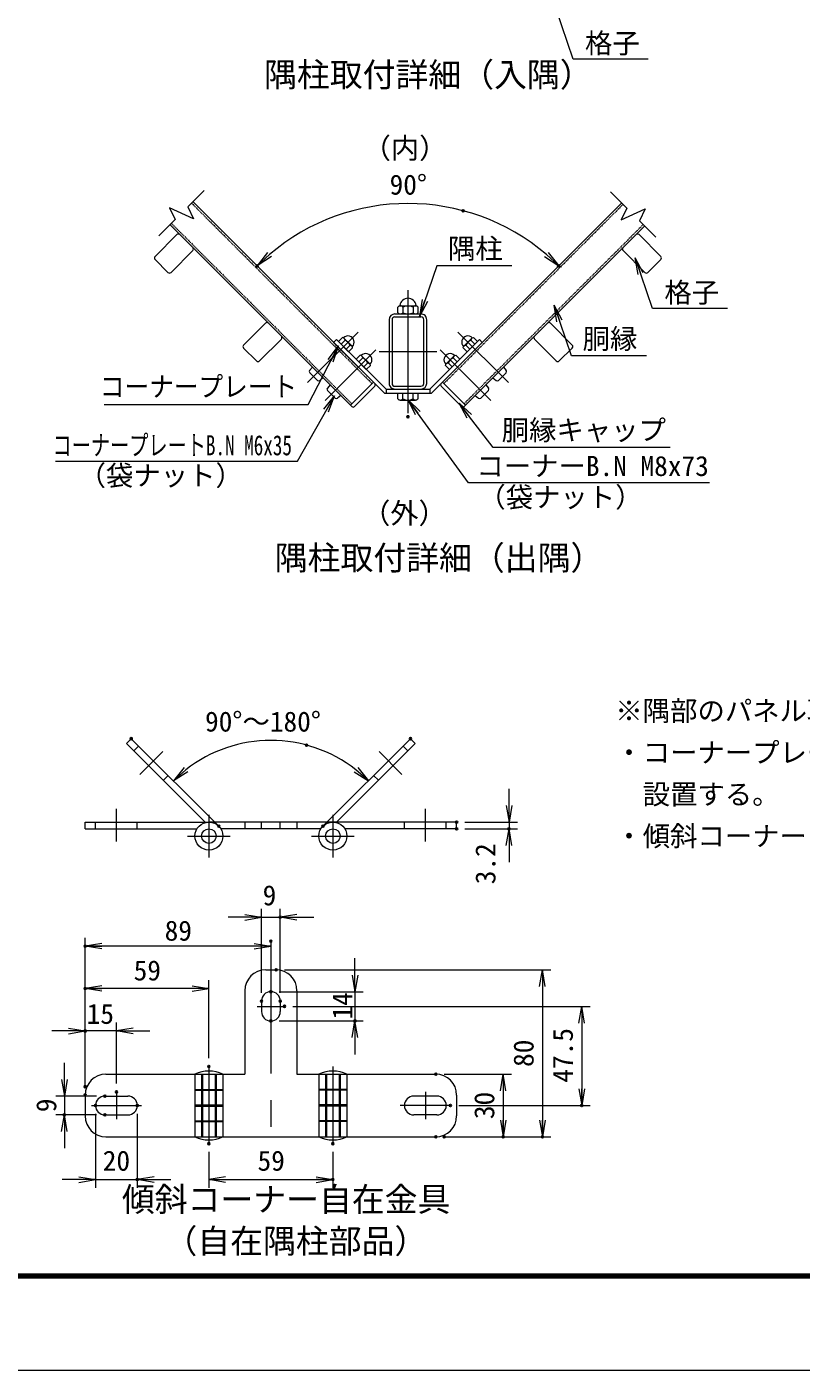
# Model space of a CAD drawing. Units: millimetres, scale not verified, with parts at other scales. Extents: x -4200 to 4200, y -2970 to 2970.
# Drawn here: x 490 to 2345, y -2970 to 247 of the extents above; entities that cross this region are included whole.
import ezdxf
from ezdxf.enums import TextEntityAlignment as Align

# ---------------------------------------------------------------- set-up
doc = ezdxf.new("R2010")
doc.units = ezdxf.units.MM
doc.header["$LTSCALE"] = 10
doc.header["$PDMODE"] = 32
doc.header["$PDSIZE"] = 5
doc.linetypes.add('USER1', pattern=[50.8, 31.75, -6.35, 6.35, -6.35])
doc.linetypes.add('USER2', pattern=[0.375, 0.25, -0.125])
for name, color, linetype, lineweight in [('0-0_D-TTL-TXT', 7, 'Continuous', 18), ('0-1_D-BMK', 2, 'USER1', 13), ('0-2_D-STR3', 3, 'Continuous', 13), ('0-3_D-STR-DIM', 7, 'Continuous', 13), ('0-4_0', 7, 'Continuous', 18), ('0-6_D-STR-TXT', 7, 'Continuous', 13), ('0-7_D-STR1', 1, 'Continuous', 18), ('0-8_D-TTL', 7, 'Continuous', 18)]:
    doc.layers.add(name, color=color, linetype=linetype, lineweight=lineweight)
doc.layers.add('0-5_Defpoints', color=253, linetype='Continuous')
doc.styles.add('ＭＳ ゴシック', font='')
doc.styles.get('ＭＳ ゴシック').set_extended_font_data('MS Gothic')

# ---------------------------------------------------------------- blocks, each defined once
blk = doc.blocks.new('_Open')
at = {"layer": '0-4_0'}
blk.add_line((-10, 1.667), (0, 0), dxfattribs=at)
blk.add_lwpolyline([(-10, -1.667), (0, 0), (-10, 0)], dxfattribs=at)

msp = doc.modelspace()

# ---------------------------------------------------------------- linework, layer by layer
at = {"layer": '0-1_D-BMK'}
for p, q in [((1402.95, -383.17), (1402.95, -677.65)), ((1283.58, -483.57), (1162.33, -604.82)), ((1522.31, -483.57), (1643.56, -604.82)), ((1326.01, -526), (1204.76, -647.25)), ((1333.65, -530.35), (1472.25, -530.35)), ((1479.89, -526), (1601.14, -647.25)), ((760.63, -1543.2), (815.5, -1488.33)), ((1388.63, -1543.2), (1333.77, -1488.33)), ((704.63, -1703.5), (704.63, -1625.91)), ((926.13, -1639.66), (926.13, -1742.23)), ((1223.13, -1639.66), (1223.13, -1742.23)), ((1444.63, -1703.5), (1444.63, -1625.91)), ((874.85, -1690.94), (977.42, -1690.94)), ((1171.85, -1690.94), (1274.42, -1690.94)), ((1074.63, -1942.4), (1074.63, -2434.53)), ((1042.13, -2098.66), (1107.13, -2098.66)), ((926.13, -2242.66), (926.13, -2427.53)), ((1223.13, -2242.66), (1223.13, -2427.53)), ((704.63, -2303.66), (704.63, -2368.66)), ((1444.63, -2303.66), (1444.63, -2368.66)), ((644.63, -2336.16), (764.63, -2336.16)), ((1504.63, -2336.16), (1384.63, -2336.16))]:
    msp.add_line(p, q, dxfattribs=at)
at = {"layer": '0-2_D-STR3'}
for p, q in [((1378.83, -437.35), (1378.83, -423.85)), ((1384.43, -420.85), (1421.47, -420.85)), ((1384.43, -420.85), (1421.47, -420.85)), ((1384.43, -440.35), (1421.47, -440.35)), ((1384.43, -440.35), (1421.47, -440.35)), ((1390.98, -423.85), (1390.98, -437.35)), ((1415.28, -423.85), (1415.28, -437.35)), ((1427.43, -437.35), (1427.43, -423.85)), ((1231.65, -501.56), (1224.86, -508.35)), ((1346.47, -629.95), (1224.86, -508.35)), ((1350.45, -620.35), (1231.65, -501.56)), ((1246.08, -496.68), (1236.43, -506.33)), ((1260.82, -530.73), (1236.43, -506.33)), ((1252.25, -502.85), (1242.6, -512.51)), ((1248.69, -497.38), (1246.08, -496.68)), ((1269.77, -518.46), (1248.69, -497.38)), ((1455.45, -620.35), (1574.24, -501.56)), ((1459.42, -629.95), (1581.03, -508.35)), ((1536.12, -518.46), (1557.2, -497.38)), ((1545.07, -530.73), (1569.47, -506.33)), ((1553.64, -502.85), (1563.29, -512.51)), ((1557.2, -497.38), (1559.82, -496.68)), ((1559.82, -496.68), (1569.47, -506.33)), ((1574.24, -501.56), (1581.03, -508.35)), ((1264.3, -514.9), (1254.65, -524.55)), ((1270.47, -521.08), (1260.82, -530.73)), ((1270.47, -521.08), (1269.77, -518.46)), ((1288.5, -539.11), (1278.85, -548.76)), ((1294.68, -545.28), (1285.03, -554.93)), ((1291.11, -539.81), (1288.5, -539.11)), ((1312.2, -560.89), (1291.11, -539.81)), ((1493.7, -560.89), (1514.78, -539.81)), ((1511.22, -545.28), (1520.87, -554.93)), ((1514.78, -539.81), (1517.39, -539.11)), ((1517.39, -539.11), (1527.04, -548.76)), ((1535.42, -521.08), (1536.12, -518.46)), ((1535.42, -521.08), (1545.07, -530.73)), ((1541.6, -514.9), (1551.25, -524.55)), ((1173.95, -567.74), (1167.52, -575.41)), ((1303.25, -573.15), (1278.85, -548.76)), ((1306.72, -557.33), (1297.07, -566.98)), ((1312.9, -563.5), (1303.25, -573.15)), ((1312.9, -563.5), (1312.2, -560.89)), ((1493, -563.5), (1493.7, -560.89)), ((1493, -563.5), (1502.65, -573.15)), ((1499.17, -557.33), (1508.82, -566.98)), ((1502.65, -573.15), (1527.04, -548.76)), ((1631.94, -567.74), (1638.37, -575.41)), ((1167.77, -581.08), (1186.08, -599.38)), ((1199.41, -593.2), (1191.74, -599.63)), ((1216.38, -610.17), (1209.95, -617.83)), ((1320.32, -603.81), (1265.17, -658.96)), ((1323.51, -606.99), (1320.32, -603.81)), ((1482.39, -606.99), (1485.57, -603.81)), ((1485.57, -603.81), (1540.72, -658.96)), ((1589.51, -610.17), (1595.94, -617.83)), ((1606.48, -593.2), (1614.15, -599.63)), ((1638.12, -581.08), (1619.82, -599.38)), ((1210.2, -623.5), (1228.5, -641.81)), ((1241.83, -635.63), (1234.17, -642.06)), ((1323.51, -613.35), (1274.72, -662.14)), ((1346.47, -629.95), (1459.42, -629.95)), ((1350.45, -620.35), (1455.45, -620.35)), ((1350.45, -620.35), (1350.45, -629.95)), ((1378.65, -629.95), (1427.25, -629.95)), ((1378.65, -643.45), (1378.65, -629.95)), ((1390.8, -643.45), (1390.8, -629.95)), ((1415.1, -643.45), (1415.1, -629.95)), ((1427.25, -643.45), (1427.25, -629.95)), ((1455.45, -620.35), (1455.45, -629.95)), ((1482.39, -613.35), (1531.18, -662.14)), ((1564.06, -635.63), (1571.72, -642.06)), ((1595.7, -623.5), (1577.39, -641.81)), ((1268.35, -662.14), (1265.17, -658.96)), ((1384.24, -646.45), (1421.28, -646.45)), ((1537.54, -662.14), (1540.72, -658.96)), ((728.85, -1468.91), (740.17, -1457.6)), ((728.85, -1468.91), (918.31, -1658.37)), ((740.17, -1457.6), (949.82, -1667.26)), ((746.53, -1486.59), (757.84, -1475.28)), ((1409.1, -1457.6), (1199.45, -1667.26)), ((1420.42, -1468.91), (1230.96, -1658.37)), ((1402.74, -1486.59), (1391.43, -1475.28)), ((1420.42, -1468.91), (1409.1, -1457.6)), ((817.24, -1557.3), (828.55, -1545.99)), ((1332.03, -1557.3), (1320.72, -1545.99)), ((629.63, -1673.44), (629.63, -1657.44)), ((629.63, -1657.44), (926.13, -1657.44)), ((654.63, -1673.44), (654.63, -1657.44)), ((754.63, -1673.44), (754.63, -1657.44)), ((1223.13, -1657.44), (926.13, -1657.44)), ((1012.13, -1657.44), (1012.13, -1673.44)), ((1052.13, -1673.44), (1052.13, -1657.44)), ((1097.13, -1673.44), (1097.13, -1657.44)), ((1137.13, -1657.44), (1137.13, -1673.44)), ((1519.63, -1657.44), (1223.13, -1657.44)), ((1394.63, -1673.44), (1394.63, -1657.44)), ((1494.63, -1673.44), (1494.63, -1657.44)), ((1519.63, -1673.44), (1519.63, -1657.44)), ((629.63, -1673.44), (897.57, -1673.44)), ((1194.57, -1673.44), (954.7, -1673.44)), ((1519.63, -1673.44), (1251.7, -1673.44)), ((1062.13, -2011.16), (1087.13, -2011.16)), ((1012.13, -2061.16), (1012.13, -2261.16)), ((1052.13, -2086.16), (1052.13, -2111.16)), ((1097.13, -2086.16), (1097.13, -2111.16)), ((1137.13, -2061.16), (1137.13, -2261.16)), ((679.63, -2261.16), (1012.13, -2261.16)), ((892.63, -2261.16), (892.63, -2411.16)), ((908.63, -2261.16), (908.63, -2411.16)), ((911.13, -2261.16), (911.13, -2411.16)), ((941.13, -2261.16), (941.13, -2411.16)), ((943.63, -2261.16), (943.63, -2411.16)), ((959.63, -2261.16), (959.63, -2411.16)), ((1137.13, -2261.16), (1469.63, -2261.16)), ((1189.63, -2261.16), (1189.63, -2411.16)), ((1205.63, -2261.16), (1205.63, -2411.16)), ((1208.13, -2261.16), (1208.13, -2411.16)), ((1238.13, -2261.16), (1238.13, -2411.16)), ((1240.63, -2261.16), (1240.63, -2411.16)), ((1256.63, -2261.16), (1256.63, -2411.16)), ((629.63, -2311.16), (629.63, -2361.16)), ((677.13, -2313.66), (732.13, -2313.66)), ((892.63, -2297.66), (959.63, -2297.66)), ((892.63, -2299.66), (959.63, -2299.66)), ((1256.63, -2297.66), (1189.63, -2297.66)), ((1256.63, -2299.66), (1189.63, -2299.66)), ((1472.13, -2313.66), (1417.13, -2313.66)), ((1519.63, -2311.16), (1519.63, -2361.16)), ((892.63, -2334.66), (959.63, -2334.66)), ((892.63, -2337.66), (959.63, -2337.66)), ((1256.63, -2334.66), (1189.63, -2334.66)), ((1256.63, -2337.66), (1189.63, -2337.66)), ((677.13, -2358.66), (732.13, -2358.66)), ((892.63, -2372.66), (959.63, -2372.66)), ((892.63, -2374.66), (959.63, -2374.66)), ((1256.63, -2372.66), (1189.63, -2372.66)), ((1256.63, -2374.66), (1189.63, -2374.66)), ((1472.13, -2358.66), (1417.13, -2358.66)), ((679.63, -2411.16), (1469.63, -2411.16))]:
    msp.add_line(p, q, dxfattribs=at)
for centre, radius in [((926.13, -1690.94), 33.5), ((1223.13, -1690.94), 33.5), ((926.13, -1690.94), 17.5), ((1223.13, -1690.94), 17.5)]:
    msp.add_circle(centre, radius, dxfattribs=at)
for centre, radius, start, end in [((1403.13, -422.35), 19.5, 7.16806, 172.83194), ((1384.9, -428.46), 7.63, 37.21089, 142.78911), ((1384.9, -432.74), 7.63, 217.21089, 322.78911), ((1382.29, -419.73), 1.5, 279.83916, 352.83194), ((1403.13, -446.96), 26.1, 62.26063, 117.73937), ((1403.13, -414.25), 26.1, 242.26063, 297.73937), ((1421.35, -428.5), 7.65, 37.42505, 142.57495), ((1421.35, -432.7), 7.65, 217.42505, 322.57495), ((1423.97, -419.73), 1.5, 187.16806, 253.42019), ((1259.29, -507.86), 14.91, 314.64798, 135.35202), ((1232.85, -511.58), 21.27, 24.22053, 41.8842), ((1239.78, -527.37), 27.51, 26.96185, 63.03815), ((1546.6, -507.86), 14.91, 44.64798, 225.35202), ((1566.12, -527.37), 27.51, 116.96185, 153.03815), ((1573.04, -511.58), 21.27, 138.1158, 155.77947), ((1255.57, -534.3), 21.27, 48.1158, 65.77947), ((1301.72, -550.28), 14.91, 314.64798, 135.35202), ((1275.28, -554.01), 21.27, 24.22053, 41.8842), ((1282.2, -569.8), 27.51, 26.96185, 63.03815), ((1504.17, -550.28), 14.91, 44.64798, 225.35202), ((1523.69, -569.8), 27.51, 116.96185, 153.03815), ((1530.61, -554.01), 21.27, 138.1158, 155.77947), ((1550.32, -534.3), 21.27, 114.22053, 131.8842), ((1170.74, -578.11), 4.2, 140, 225), ((1298, -576.72), 21.27, 48.1158, 65.77947), ((1507.9, -576.72), 21.27, 114.22053, 131.8842), ((1635.15, -578.11), 4.2, 315, 40), ((1189.05, -596.41), 4.2, 225, 310), ((1320.32, -610.17), 4.5, 315, 45), ((1485.57, -610.17), 4.5, 135, 225), ((1616.85, -596.41), 4.2, 230, 315), ((1213.17, -620.53), 4.2, 140, 225), ((1231.47, -638.84), 4.2, 225, 310), ((1384.72, -638.84), 7.63, 217.21089, 322.78911), ((1402.95, -620.35), 26.1, 242.26063, 297.73937), ((1421.17, -638.8), 7.65, 217.42505, 322.57495), ((1574.42, -638.84), 4.2, 230, 315), ((1592.73, -620.53), 4.2, 315, 40), ((1271.53, -658.96), 4.5, 225, 315), ((1534.36, -658.96), 4.5, 225, 315), ((1062.13, -2061.16), 50, 90, 180), ((1087.13, -2061.16), 50, 0, 90), ((1074.63, -2086.16), 22.5, 0, 180), ((1074.63, -2111.16), 22.5, 180, 0), ((679.63, -2311.16), 50, 90, 180), ((926.13, -2332.23), 78.57, 64.76136, 115.23864), ((1223.13, -2332.23), 78.57, 64.76136, 115.23864), ((1469.63, -2311.16), 50, 0, 90), ((677.13, -2336.16), 22.5, 90, 270), ((732.13, -2336.16), 22.5, 270, 90), ((1417.13, -2336.16), 22.5, 90, 270), ((1472.13, -2336.16), 22.5, 270, 90), ((679.63, -2361.16), 50, 180, 270), ((1469.63, -2361.16), 50, 270, 0), ((926.13, -2340.09), 78.57, 244.76136, 295.23864), ((1223.13, -2340.09), 78.57, 244.76136, 295.23864)]:
    msp.add_arc(centre, radius, start, end, dxfattribs=at)
at = {"layer": '0-3_D-STR-DIM'}
for p, q in [((875.83, -183.86), (914.77, -144.92)), ((1927.39, -186.53), (1888.45, -147.59)), ((831.85, -185.79), (845.22, -214.47)), ((889.2, -212.53), (831.85, -185.79)), ((875.83, -183.86), (889.2, -212.53)), ((1927.39, -186.53), (1914.02, -215.21)), ((1914.02, -215.21), (1971.37, -188.46)), ((1971.37, -188.46), (1958, -217.14)), ((806.28, -253.41), (845.22, -214.47)), ((1996.94, -256.08), (1958, -217.14)), ((1645.08, -1617.44), (1645.08, -1577.44)), ((1539.63, -1657.44), (1665.08, -1657.44)), ((1645.08, -1657.44), (1645.08, -1673.44)), ((1539.63, -1673.44), (1665.08, -1673.44)), ((1645.08, -1713.44), (1645.08, -1753.44)), ((1052.13, -2066.16), (1052.13, -1865.3)), ((1097.13, -2066.16), (1097.13, -1865.3)), ((1012.13, -1885.3), (972.13, -1885.3)), ((1052.13, -1885.3), (1097.13, -1885.3)), ((1137.13, -1885.3), (1177.13, -1885.3)), ((629.63, -2291.16), (629.63, -1934.57)), ((1074.63, -1954.57), (629.63, -1954.57)), ((1074.63, -1962.4), (1074.63, -1974.57)), ((1276.03, -2023.66), (1276.03, -1983.66)), ((1107.13, -2011.16), (1745.11, -2011.16)), ((1725.11, -2011.16), (1725.11, -2411.16)), ((629.63, -2271.16), (629.63, -2035.87)), ((926.13, -2055.87), (629.63, -2055.87)), ((926.13, -2222.66), (926.13, -2035.87)), ((1094.63, -2063.66), (1296.03, -2063.66)), ((1276.03, -2063.66), (1276.03, -2133.66)), ((1127.13, -2098.66), (1839.26, -2098.66)), ((1819.26, -2098.66), (1819.26, -2336.16)), ((629.63, -2291.16), (629.63, -2137.68)), ((704.63, -2283.66), (704.63, -2137.68)), ((1094.63, -2133.66), (1296.03, -2133.66)), ((589.63, -2157.68), (549.63, -2157.68)), ((704.63, -2157.68), (629.63, -2157.68)), ((744.63, -2157.68), (784.63, -2157.68)), ((1276.03, -2173.66), (1276.03, -2213.66)), ((579.83, -2273.66), (579.83, -2233.66)), ((1489.63, -2261.16), (1650.96, -2261.16)), ((1630.96, -2261.16), (1630.96, -2411.16)), ((657.13, -2313.66), (559.83, -2313.66)), ((579.83, -2313.66), (579.83, -2358.66)), ((1524.63, -2336.16), (1839.26, -2336.16)), ((657.13, -2358.66), (559.83, -2358.66)), ((654.63, -2356.16), (654.63, -2533.57)), ((754.63, -2356.16), (754.63, -2533.57)), ((579.83, -2398.66), (579.83, -2438.66)), ((1489.63, -2411.16), (1650.96, -2411.16)), ((1509.63, -2411.16), (1745.11, -2411.16)), ((926.13, -2447.53), (926.13, -2533.57)), ((1223.13, -2447.53), (1223.13, -2533.57)), ((614.63, -2513.57), (574.63, -2513.57)), ((654.63, -2513.57), (754.63, -2513.57)), ((794.63, -2513.57), (834.63, -2513.57)), ((926.13, -2513.57), (1223.13, -2513.57))]:
    msp.add_line(p, q, dxfattribs=at)
for centre, radius, start, end in [((1402.95, -686.43), 510.71, 49.48872, 130.51128), ((1074.63, -1792.07), 330.31, 51.94276, 128.05724)]:
    msp.add_arc(centre, radius, start, end, dxfattribs=at)
at = {"layer": '0-5_Defpoints'}
for p in [(1535.13, -193.12), (1041.82, -325.3), (1764.07, -325.3), (1402.95, -686.43), (740.17, -1457.6), (1160.12, -1473.02), (1409.1, -1457.6), (949.82, -1667.26), (1199.45, -1667.26), (1519.63, -1657.44), (1519.63, -1673.44), (1645.08, -1673.44), (1097.13, -1885.3), (629.63, -1954.57), (1074.63, -1942.4), (1087.13, -2011.16), (629.63, -2055.87), (1052.13, -2086.16), (1074.63, -2063.66), (1097.13, -2086.16), (1107.13, -2098.66), (629.63, -2157.68), (1074.63, -2133.66), (1276.03, -2133.66), (926.13, -2242.66), (1469.63, -2261.16), (629.63, -2291.16), (629.63, -2311.16), (677.13, -2313.66), (704.63, -2303.66), (654.63, -2336.16), (754.63, -2336.16), (1504.63, -2336.16), (1819.26, -2336.16), (579.83, -2358.66), (677.13, -2358.66), (1469.63, -2411.16), (1489.63, -2411.16), (1630.96, -2411.16), (1725.11, -2411.16), (926.13, -2427.53), (1223.13, -2427.53), (754.63, -2513.57), (1223.13, -2513.57)]:
    msp.add_point(p, dxfattribs=at)
at = {"layer": '0-6_D-STR-TXT'}
for points in [[(1978.42, 170), (1798.81, 170), (1757.93, 289.45)], [(2168.57, -427.1), (1988.97, -427.1), (1948.09, -307.65)], [(1651.78, -324.67), (1472.17, -324.67), (1431.3, -444.12)], [(1974.15, -540.67), (1794.54, -540.67), (1753.67, -421.22)], [(675.57, -657.33), (1163.67, -657.33), (1235.59, -518.49)], [(558.44, -793.2), (1138.33, -793.2), (1225.83, -638.19)], [(2125, -844.66), (1547.67, -844.66), (1404.42, -647.4)], [(2031.3, -760.18), (1607.1, -760.18), (1526.66, -655.44)]]:
    msp.add_lwpolyline(points, dxfattribs=at)
at = {"layer": '0-7_D-STR1', "linetype": 'USER2'}
for p, q in [((884.71, -174.98), (1316.93, -607.2)), ((1918.51, -177.65), (1488.96, -607.2)), ((836.34, -223.35), (1268.56, -655.57)), ((1966.88, -226.02), (1537.33, -655.57))]:
    msp.add_line(p, q, dxfattribs=at)
at = {"layer": '0-7_D-STR1'}
for p, q in [((888.1, -171.59), (1320.32, -603.81)), ((1915.12, -174.26), (1485.57, -603.81)), ((849.36, -250.36), (797.17, -302.54)), ((832.95, -226.74), (1265.17, -658.96)), ((1970.27, -229.41), (1540.72, -658.96)), ((1956.54, -250.36), (2008.72, -302.54)), ((887.54, -288.54), (835.36, -340.73)), ((1918.35, -288.54), (1970.54, -340.73)), ((797.17, -309.76), (828.14, -340.73)), ((2008.72, -309.76), (1977.75, -340.73)), ((1371.75, -440.29), (1434.15, -440.29)), ((1371.75, -447.19), (1434.15, -447.19)), ((1061.49, -462.49), (1009.3, -514.68)), ((1357.95, -454.09), (1357.95, -606.49)), ((1364.85, -454.09), (1364.85, -606.49)), ((1441.05, -606.49), (1441.05, -454.09)), ((1447.95, -606.49), (1447.95, -454.09)), ((1744.4, -462.49), (1796.59, -514.68)), ((1099.67, -500.68), (1047.49, -552.86)), ((1706.22, -500.68), (1758.4, -552.86)), ((1009.3, -521.89), (1040.28, -552.86)), ((1796.59, -521.89), (1765.62, -552.86)), ((1371.75, -613.39), (1434.15, -613.39)), ((1371.75, -620.29), (1434.15, -620.29))]:
    msp.add_line(p, q, dxfattribs=at)
for centre, radius, start, end in [((852.96, -253.97), 5.1, 45, 135), ((1952.93, -253.97), 5.1, 45, 135), ((883.93, -284.94), 5.1, 314.99941, 45), ((1921.96, -284.94), 5.1, 135, 225.00059), ((800.78, -306.15), 5.1, 134.99942, 225), ((2005.11, -306.15), 5.1, 315, 45.00058), ((831.75, -337.12), 5.1, 225, 314.99941), ((1974.14, -337.12), 5.1, 225.00059, 315), ((1371.75, -454.09), 13.8, 90.00002, 179.99999), ((1371.75, -454.09), 6.9, 90.00002, 179.99999), ((1434.15, -454.09), 13.8, 0, 90.00002), ((1434.15, -454.09), 6.9, 0, 90.00002), ((1065.1, -466.1), 5.1, 45, 135), ((1740.8, -466.1), 5.1, 45, 135), ((1012.91, -518.28), 5.1, 134.99942, 225), ((1096.07, -497.07), 5.1, 314.99941, 45), ((1709.83, -497.07), 5.1, 135, 225.00059), ((1792.98, -518.28), 5.1, 315, 45.00058), ((1043.88, -549.25), 5.1, 225, 314.99941), ((1762.01, -549.25), 5.1, 225.00059, 315), ((1371.75, -606.49), 13.8, 179.99999, 270.00002), ((1371.75, -606.49), 6.9, 179.99999, 270.00002), ((1434.15, -606.49), 6.9, 270.00002, 0), ((1434.15, -606.49), 13.8, 270.00002, 0)]:
    msp.add_arc(centre, radius, start, end, dxfattribs=at)
at = {"layer": '0-8_D-TTL'}
for points in [[(-4200.27, -2970), (4199.73, -2970), (4199.73, 2970), (-4200.27, 2970)], [(-3930.27, 2750), (3929.73, 2750), (3929.73, -2750), (-3930.27, -2750)], [(-3927.77, 2747.5), (3927.23, 2747.5), (3927.23, -2747.5), (-3927.77, -2747.5)], [(-3925.27, 2745), (3924.73, 2745), (3924.73, -2745), (-3925.27, -2745)], [(-3922.77, 2742.5), (3922.23, 2742.5), (3922.23, -2742.5), (-3922.77, -2742.5)], [(-3920.27, 2740), (3919.73, 2740), (3919.73, -2740), (-3920.27, -2740)]]:
    msp.add_lwpolyline(points, close=True, dxfattribs=at)

# ---------------------------------------------------------------- block references
at = {"layer": '0-3_D-STR-DIM', "xscale": 4, "yscale": 4}
for p, rotation in [((1041.82, -325.3), 222.75564), ((1764.07, -325.3), 317.24436), ((841.07, -1558.51), 221.52862), ((1308.2, -1558.51), 318.47138), ((1645.08, -1657.44), 270), ((1645.08, -1673.44), 90), ((1097.13, -1885.3), 180), ((629.63, -1954.57), 180), ((1276.03, -2063.66), 270), ((1725.11, -2011.16), 90), ((629.63, -2055.87), 180), ((1819.26, -2098.66), 90), ((704.63, -2157.68), 180), ((1276.03, -2133.66), 90), ((579.83, -2313.66), 270), ((1630.96, -2261.16), 90), ((1819.26, -2336.16), 270), ((579.83, -2358.66), 90), ((1630.96, -2411.16), 270), ((1725.11, -2411.16), 270), ((754.63, -2513.57), 180), ((926.13, -2513.57), 180)]:
    msp.add_blockref('_Open', p, dxfattribs=dict(at, rotation=rotation))
for p in [(1052.13, -1885.3), (1074.63, -1954.57), (926.13, -2055.87), (629.63, -2157.68), (654.63, -2513.57), (1223.13, -2513.57)]:
    msp.add_blockref('_Open', p, dxfattribs=at)
at = {"layer": '0-6_D-STR-TXT', "xscale": 4, "yscale": 4}
for p, rotation in [((1947.44, -305.76), 108.8919), ((1430.65, -446.01), 251.10813), ((1753.02, -419.33), 108.8919), ((1236.51, -516.71), 62.61681), ((1226.82, -636.45), 60.55492), ((1403.25, -645.78), 125.98605), ((1525.44, -653.85), 127.525)]:
    msp.add_blockref('_Open', p, dxfattribs=dict(at, rotation=rotation))

# ---------------------------------------------------------------- texts
at = {"layer": '0-0_D-TTL-TXT', "style": 'ＭＳ ゴシック'}
for s, p in [('隅柱取付詳細（入隅）', (1058.32, 86.74)), ('隅柱取付詳細（出隅）', (1083.97, -1070.59)), ('傾斜コーナー自在金具', (717.63, -2607)), ('（自在隅柱部品）', (819.69, -2707))]:
    msp.add_text(s, height=57.7, dxfattribs=at).set_placement(p, align=Align.BOTTOM_LEFT)
at = {"layer": '0-3_D-STR-DIM', "style": 'ＭＳ ゴシック'}
for s, p in [('90°', (1359.01, -168.97)), ('90°～180°', (916.91, -1455.01)), ('9', (1054.9, -1871.12)), ('89', (820.14, -1955.83)), ('59', (745.89, -2051.03)), ('15', (633.37, -2155.05)), ('20', (671.88, -2506.82)), ('59', (1042.64, -2506.82))]:
    msp.add_text(s, height=48.09, dxfattribs=at).set_placement(p, align=Align.BOTTOM_LEFT)
for s, p in [('3.2', (1627.02, -1806.22)), ('14', (1284.54, -2130.44)), ('47.5', (1812.51, -2281.52)), ('80', (1718.36, -2243.79)), ('30', (1624.22, -2368.79)), ('9', (574.97, -2352.15))]:
    msp.add_text(s, height=48.09, rotation=90, dxfattribs=at).set_placement(p, align=Align.BOTTOM_LEFT)
at = {"layer": '0-6_D-STR-TXT', "style": 'ＭＳ ゴシック'}
for s, height, p in [('格子', 48.09, (1827.15, 169.72)), ('（内）', 49.49, (1294.66, -82.82)), ('隅柱', 48.09, (1498.9, -322.3)), ('格子', 48.09, (2017.3, -427.38)), ('胴縁', 48.09, (1821.27, -538.29)), ('胴縁キャップ', 48.09, (1627.51, -756.86)), ('（袋ナット）', 48.09, (613.96, -865.74)), ('コーナーB.N M8x73', 48.09, (1566.85, -842.9)), ('（袋ナット）', 48.09, (1571.49, -917.59)), ('（外）', 49.49, (1293.27, -957.05)), ('※隅部のパネル取付け', 48.09, (1899.73, -1429.25)), ('・コーナープレートの場合：現場でパネルを70mm切断、孔加工をし', 48.09, (1899.73, -1529.25)), ('\u3000設置する。', 48.09, (1899.73, -1629.25)), ('・傾斜コーナー自在金具の場合：現場で孔加工をし設置する。', 48.09, (1899.73, -1729.25))]:
    msp.add_text(s, height=height, dxfattribs=at).set_placement(p, align=Align.BOTTOM_LEFT)
for s, width, p in [('コーナープレート', 0.9, (665.03, -652.73)), ('コーナープレートB.N M6x35', 0.7, (551.66, -793.24))]:
    msp.add_text(s, height=48.09, dxfattribs=dict(at, width=width)).set_placement(p, align=Align.BOTTOM_LEFT)

doc.saveas('drawing.dxf')
